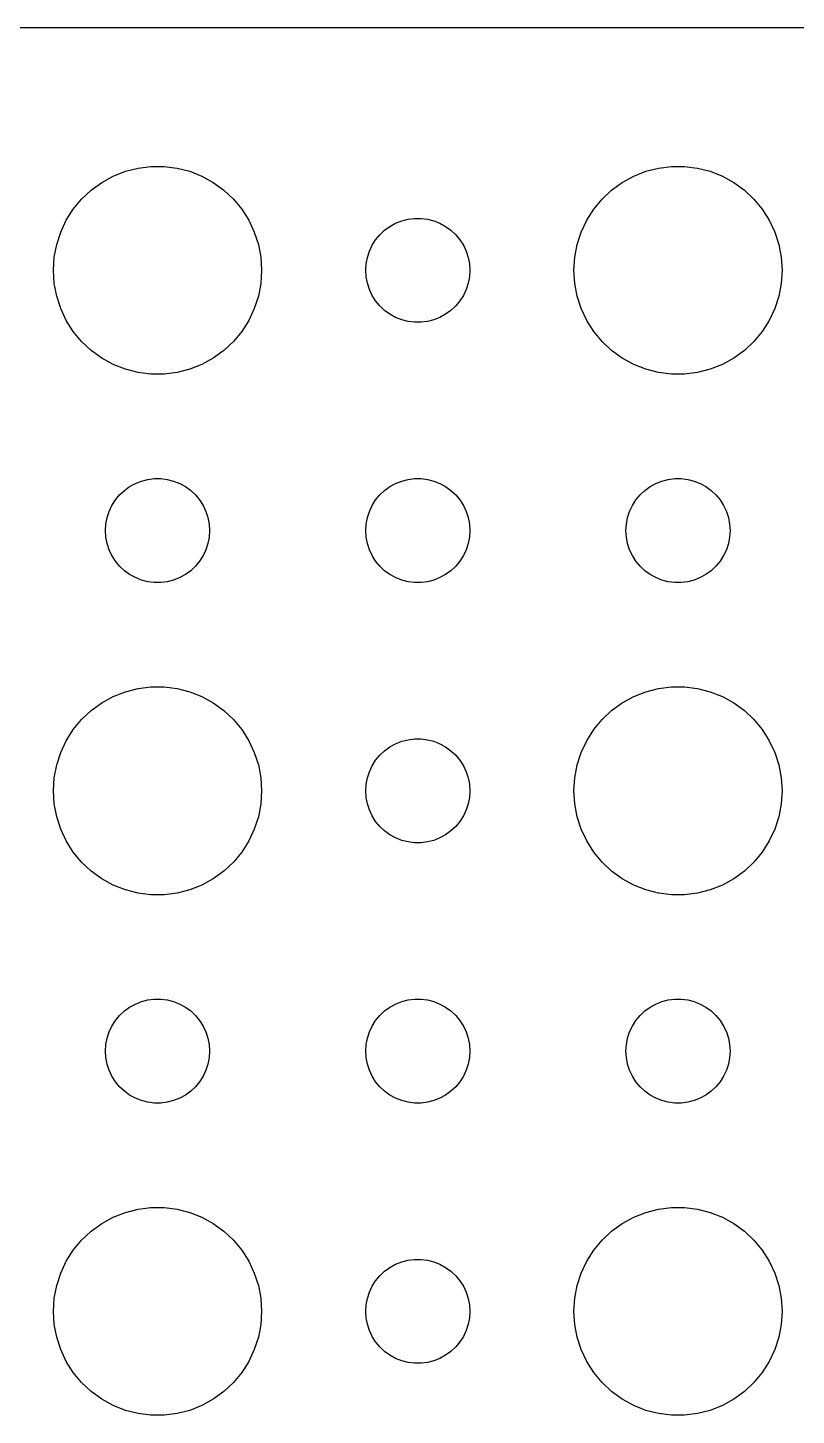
# Model space of a CAD drawing. Header units: metres. Extents: x -37 to 37, y 383 to 793.
# Drawn here: x -3.74 to 18.41, y 669.01 to 708.99 of the extents above; entities that cross this region are included whole.
import ezdxf

# ---------------------------------------------------------------- set-up
doc = ezdxf.new("R2010")
doc.units = ezdxf.units.M

msp = doc.modelspace()

# ---------------------------------------------------------------- linework, layer by layer
for p, q in [((32.3139, 708.99), (-32.3139, 708.99)), ((-0.92705, 704.853), (-0.56213, 704.947)), ((-0.56213, 704.947), (-0.18837, 704.994)), ((-0.18837, 704.994), (0.18837, 704.994)), ((0.18837, 704.994), (0.56213, 704.947)), ((0.56213, 704.947), (0.92705, 704.853)), ((14.0729, 704.853), (14.4379, 704.947)), ((14.4379, 704.947), (14.8116, 704.994)), ((14.8116, 704.994), (15.1884, 704.994)), ((15.1884, 704.994), (15.5621, 704.947)), ((15.5621, 704.947), (15.927, 704.853)), ((-1.91226, 704.312), (-1.60747, 704.533)), ((-1.60747, 704.533), (-1.27733, 704.714)), ((-1.27733, 704.714), (-0.92705, 704.853)), ((0.92705, 704.853), (1.27733, 704.714)), ((1.27733, 704.714), (1.60747, 704.533)), ((1.60747, 704.533), (1.91226, 704.312)), ((13.0877, 704.312), (13.3925, 704.533)), ((13.3925, 704.533), (13.7227, 704.714)), ((13.7227, 704.714), (14.0729, 704.853)), ((15.927, 704.853), (16.2773, 704.714)), ((16.2773, 704.714), (16.6075, 704.533)), ((16.6075, 704.533), (16.9123, 704.312)), ((-2.1869, 704.054), (-1.91226, 704.312)), ((1.91226, 704.312), (2.1869, 704.054)), ((12.8131, 704.054), (13.0877, 704.312)), ((16.9123, 704.312), (17.1869, 704.054)), ((-2.62891, 703.445), (-2.42705, 703.763)), ((-2.42705, 703.763), (-2.1869, 704.054)), ((2.1869, 704.054), (2.42705, 703.763)), ((2.42705, 703.763), (2.62891, 703.445)), ((12.3711, 703.445), (12.5729, 703.763)), ((12.5729, 703.763), (12.8131, 704.054)), ((17.1869, 704.054), (17.427, 703.763)), ((17.427, 703.763), (17.6289, 703.445)), ((-2.78932, 703.104), (-2.62891, 703.445)), ((2.62891, 703.445), (2.78932, 703.104)), ((6.69626, 703.266), (6.86133, 703.357)), ((6.86133, 703.357), (7.03647, 703.427)), ((7.03647, 703.427), (7.21892, 703.473)), ((7.21892, 703.473), (7.40581, 703.497)), ((7.40581, 703.497), (7.59418, 703.497)), ((7.59418, 703.497), (7.78107, 703.473)), ((7.78107, 703.473), (7.96352, 703.427)), ((7.96352, 703.427), (8.13866, 703.357)), ((8.13866, 703.357), (8.30373, 703.266)), ((12.2107, 703.104), (12.3711, 703.445)), ((17.6289, 703.445), (17.7893, 703.104)), ((-2.90575, 702.746), (-2.78932, 703.104)), ((2.78932, 703.104), (2.90575, 702.746)), ((6.28647, 702.882), (6.40654, 703.027)), ((6.40654, 703.027), (6.54385, 703.156)), ((6.54385, 703.156), (6.69626, 703.266)), ((8.30373, 703.266), (8.45613, 703.156)), ((8.45613, 703.156), (8.59344, 703.027)), ((8.59344, 703.027), (8.71352, 702.882)), ((12.0942, 702.746), (12.2107, 703.104)), ((17.7893, 703.104), (17.9057, 702.746)), ((-2.97633, 702.376), (-2.90575, 702.746)), ((2.90575, 702.746), (2.97633, 702.376)), ((6.04712, 702.373), (6.10533, 702.552)), ((6.10533, 702.552), (6.18553, 702.723)), ((6.18553, 702.723), (6.28647, 702.882)), ((8.71352, 702.882), (8.81445, 702.723)), ((8.81445, 702.723), (8.89465, 702.552)), ((8.89465, 702.552), (8.95287, 702.373)), ((12.0237, 702.376), (12.0942, 702.746)), ((17.9057, 702.746), (17.9763, 702.376)), ((-3, 702), (-2.97633, 702.376)), ((2.97633, 702.376), (3, 702)), ((6, 702), (6.01183, 702.188)), ((6.01183, 702.188), (6.04712, 702.373)), ((8.95287, 702.373), (8.98816, 702.188)), ((8.98816, 702.188), (9, 702)), ((12, 702), (12.0237, 702.376)), ((17.9763, 702.376), (18, 702)), ((-2.97633, 701.624), (-3, 702)), ((3, 702), (2.97633, 701.624)), ((6.01183, 701.812), (6, 702)), ((6.04712, 701.627), (6.01183, 701.812)), ((8.98816, 701.812), (8.95287, 701.627)), ((9, 702), (8.98816, 701.812)), ((12.0237, 701.624), (12, 702)), ((18, 702), (17.9763, 701.624)), ((-2.90575, 701.254), (-2.97633, 701.624)), ((2.97633, 701.624), (2.90575, 701.254)), ((6.10533, 701.448), (6.04712, 701.627)), ((6.18553, 701.277), (6.10533, 701.448)), ((8.89465, 701.448), (8.81445, 701.277)), ((8.95287, 701.627), (8.89465, 701.448)), ((12.0942, 701.254), (12.0237, 701.624)), ((17.9763, 701.624), (17.9057, 701.254)), ((-2.78932, 700.896), (-2.90575, 701.254)), ((2.90575, 701.254), (2.78932, 700.896)), ((6.28647, 701.118), (6.18553, 701.277)), ((6.40654, 700.973), (6.28647, 701.118)), ((6.54385, 700.844), (6.40654, 700.973)), ((8.59344, 700.973), (8.45613, 700.844)), ((8.71352, 701.118), (8.59344, 700.973)), ((8.81445, 701.277), (8.71352, 701.118)), ((12.2107, 700.896), (12.0942, 701.254)), ((17.9057, 701.254), (17.7893, 700.896)), ((-2.62891, 700.555), (-2.78932, 700.896)), ((-2.42705, 700.237), (-2.62891, 700.555)), ((2.62891, 700.555), (2.42705, 700.237)), ((2.78932, 700.896), (2.62891, 700.555)), ((6.69626, 700.734), (6.54385, 700.844)), ((6.86133, 700.643), (6.69626, 700.734)), ((7.03647, 700.573), (6.86133, 700.643)), ((7.21892, 700.527), (7.03647, 700.573)), ((7.40581, 700.503), (7.21892, 700.527)), ((7.78107, 700.527), (7.59418, 700.503)), ((7.96352, 700.573), (7.78107, 700.527)), ((8.13866, 700.643), (7.96352, 700.573)), ((8.30373, 700.734), (8.13866, 700.643)), ((8.45613, 700.844), (8.30373, 700.734)), ((12.3711, 700.555), (12.2107, 700.896)), ((12.5729, 700.237), (12.3711, 700.555)), ((17.6289, 700.555), (17.427, 700.237)), ((17.7893, 700.896), (17.6289, 700.555)), ((-2.1869, 699.946), (-2.42705, 700.237)), ((2.42705, 700.237), (2.1869, 699.946)), ((7.59418, 700.503), (7.40581, 700.503)), ((12.8131, 699.946), (12.5729, 700.237)), ((17.427, 700.237), (17.1869, 699.946)), ((-1.91226, 699.688), (-2.1869, 699.946)), ((2.1869, 699.946), (1.91226, 699.688)), ((13.0877, 699.688), (12.8131, 699.946)), ((17.1869, 699.946), (16.9123, 699.688)), ((-1.60747, 699.467), (-1.91226, 699.688)), ((-1.27733, 699.286), (-1.60747, 699.467)), ((1.60747, 699.467), (1.27733, 699.286)), ((1.91226, 699.688), (1.60747, 699.467)), ((13.3925, 699.467), (13.0877, 699.688)), ((13.7227, 699.286), (13.3925, 699.467)), ((16.6075, 699.467), (16.2773, 699.286)), ((16.9123, 699.688), (16.6075, 699.467)), ((-0.92705, 699.147), (-1.27733, 699.286)), ((-0.56213, 699.053), (-0.92705, 699.147)), ((-0.18837, 699.006), (-0.56213, 699.053)), ((0.18837, 699.006), (-0.18837, 699.006)), ((0.56213, 699.053), (0.18837, 699.006)), ((0.92705, 699.147), (0.56213, 699.053)), ((1.27733, 699.286), (0.92705, 699.147)), ((14.0729, 699.147), (13.7227, 699.286)), ((14.4379, 699.053), (14.0729, 699.147)), ((14.8116, 699.006), (14.4379, 699.053)), ((15.1884, 699.006), (14.8116, 699.006)), ((15.5621, 699.053), (15.1884, 699.006)), ((15.927, 699.147), (15.5621, 699.053)), ((16.2773, 699.286), (15.927, 699.147)), ((-0.95613, 695.656), (-0.80373, 695.766)), ((-0.80373, 695.766), (-0.63866, 695.857)), ((-0.63866, 695.857), (-0.46352, 695.927)), ((-0.46352, 695.927), (-0.28107, 695.973)), ((-0.28107, 695.973), (-0.09418, 695.997)), ((-0.09418, 695.997), (0.09418, 695.997)), ((0.09418, 695.997), (0.28107, 695.973)), ((0.28107, 695.973), (0.46352, 695.927)), ((0.46352, 695.927), (0.63866, 695.857)), ((0.63866, 695.857), (0.80373, 695.766)), ((0.80373, 695.766), (0.95613, 695.656)), ((6.54385, 695.656), (6.69626, 695.766)), ((6.69626, 695.766), (6.86133, 695.857)), ((6.86133, 695.857), (7.03647, 695.927)), ((7.03647, 695.927), (7.21892, 695.973)), ((7.21892, 695.973), (7.40581, 695.997)), ((7.40581, 695.997), (7.59418, 695.997)), ((7.59418, 695.997), (7.78107, 695.973)), ((7.78107, 695.973), (7.96352, 695.927)), ((7.96352, 695.927), (8.13866, 695.857)), ((8.13866, 695.857), (8.30373, 695.766)), ((8.30373, 695.766), (8.45613, 695.656)), ((14.0439, 695.656), (14.1963, 695.766)), ((14.1963, 695.766), (14.3613, 695.857)), ((14.3613, 695.857), (14.5365, 695.927)), ((14.5365, 695.927), (14.7189, 695.973)), ((14.7189, 695.973), (14.9058, 695.997)), ((14.9058, 695.997), (15.0942, 695.997)), ((15.0942, 695.997), (15.2811, 695.973)), ((15.2811, 695.973), (15.4635, 695.927)), ((15.4635, 695.927), (15.6387, 695.857)), ((15.6387, 695.857), (15.8037, 695.766)), ((15.8037, 695.766), (15.9561, 695.656)), ((-1.31445, 695.223), (-1.21352, 695.382)), ((-1.21352, 695.382), (-1.09344, 695.527)), ((-1.09344, 695.527), (-0.95613, 695.656)), ((0.95613, 695.656), (1.09344, 695.527)), ((1.09344, 695.527), (1.21352, 695.382)), ((1.21352, 695.382), (1.31445, 695.223)), ((6.18553, 695.223), (6.28647, 695.382)), ((6.28647, 695.382), (6.40654, 695.527)), ((6.40654, 695.527), (6.54385, 695.656)), ((8.45613, 695.656), (8.59344, 695.527)), ((8.59344, 695.527), (8.71352, 695.382)), ((8.71352, 695.382), (8.81445, 695.223)), ((13.6855, 695.223), (13.7865, 695.382)), ((13.7865, 695.382), (13.9065, 695.527)), ((13.9065, 695.527), (14.0439, 695.656)), ((15.9561, 695.656), (16.0934, 695.527)), ((16.0934, 695.527), (16.2135, 695.382)), ((16.2135, 695.382), (16.3145, 695.223)), ((-1.45287, 694.873), (-1.39465, 695.052)), ((-1.39465, 695.052), (-1.31445, 695.223)), ((1.31445, 695.223), (1.39465, 695.052)), ((1.39465, 695.052), (1.45287, 694.873)), ((6.04712, 694.873), (6.10533, 695.052)), ((6.10533, 695.052), (6.18553, 695.223)), ((8.81445, 695.223), (8.89465, 695.052)), ((8.89465, 695.052), (8.95287, 694.873)), ((13.5471, 694.873), (13.6053, 695.052)), ((13.6053, 695.052), (13.6855, 695.223)), ((16.3145, 695.223), (16.3947, 695.052)), ((16.3947, 695.052), (16.4529, 694.873)), ((-1.5, 694.5), (-1.48816, 694.688)), ((-1.48816, 694.688), (-1.45287, 694.873)), ((1.45287, 694.873), (1.48816, 694.688)), ((1.48816, 694.688), (1.5, 694.5)), ((6, 694.5), (6.01183, 694.688)), ((6.01183, 694.688), (6.04712, 694.873)), ((8.95287, 694.873), (8.98816, 694.688)), ((8.98816, 694.688), (9, 694.5)), ((13.5, 694.5), (13.5118, 694.688)), ((13.5118, 694.688), (13.5471, 694.873)), ((16.4529, 694.873), (16.4882, 694.688)), ((16.4882, 694.688), (16.5, 694.5)), ((-1.48816, 694.312), (-1.5, 694.5)), ((-1.45287, 694.127), (-1.48816, 694.312)), ((-1.39465, 693.948), (-1.45287, 694.127)), ((1.45287, 694.127), (1.39465, 693.948)), ((1.48816, 694.312), (1.45287, 694.127)), ((1.5, 694.5), (1.48816, 694.312)), ((6.01183, 694.312), (6, 694.5)), ((6.04712, 694.127), (6.01183, 694.312)), ((6.10533, 693.948), (6.04712, 694.127)), ((8.95287, 694.127), (8.89465, 693.948)), ((8.98816, 694.312), (8.95287, 694.127)), ((9, 694.5), (8.98816, 694.312)), ((13.5118, 694.312), (13.5, 694.5)), ((13.5471, 694.127), (13.5118, 694.312)), ((13.6053, 693.948), (13.5471, 694.127)), ((16.4529, 694.127), (16.3947, 693.948)), ((16.4882, 694.312), (16.4529, 694.127)), ((16.5, 694.5), (16.4882, 694.312)), ((-1.31445, 693.777), (-1.39465, 693.948)), ((-1.21352, 693.618), (-1.31445, 693.777)), ((1.31445, 693.777), (1.21352, 693.618)), ((1.39465, 693.948), (1.31445, 693.777)), ((6.18553, 693.777), (6.10533, 693.948)), ((6.28647, 693.618), (6.18553, 693.777)), ((8.81445, 693.777), (8.71352, 693.618)), ((8.89465, 693.948), (8.81445, 693.777)), ((13.6855, 693.777), (13.6053, 693.948)), ((13.7865, 693.618), (13.6855, 693.777)), ((16.3145, 693.777), (16.2135, 693.618)), ((16.3947, 693.948), (16.3145, 693.777)), ((-1.09344, 693.473), (-1.21352, 693.618)), ((-0.95613, 693.344), (-1.09344, 693.473)), ((-0.80373, 693.234), (-0.95613, 693.344)), ((0.95613, 693.344), (0.80373, 693.234)), ((1.09344, 693.473), (0.95613, 693.344)), ((1.21352, 693.618), (1.09344, 693.473)), ((6.40654, 693.473), (6.28647, 693.618)), ((6.54385, 693.344), (6.40654, 693.473)), ((6.69626, 693.234), (6.54385, 693.344)), ((8.45613, 693.344), (8.30373, 693.234)), ((8.59344, 693.473), (8.45613, 693.344)), ((8.71352, 693.618), (8.59344, 693.473)), ((13.9065, 693.473), (13.7865, 693.618)), ((14.0439, 693.344), (13.9065, 693.473)), ((14.1963, 693.234), (14.0439, 693.344)), ((15.9561, 693.344), (15.8037, 693.234)), ((16.0934, 693.473), (15.9561, 693.344)), ((16.2135, 693.618), (16.0934, 693.473)), ((-0.63866, 693.143), (-0.80373, 693.234)), ((-0.46352, 693.073), (-0.63866, 693.143)), ((-0.28107, 693.027), (-0.46352, 693.073)), ((-0.09418, 693.003), (-0.28107, 693.027)), ((0.09418, 693.003), (-0.09418, 693.003)), ((0.28107, 693.027), (0.09418, 693.003)), ((0.46352, 693.073), (0.28107, 693.027)), ((0.63866, 693.143), (0.46352, 693.073)), ((0.80373, 693.234), (0.63866, 693.143)), ((6.86133, 693.143), (6.69626, 693.234)), ((7.03647, 693.073), (6.86133, 693.143)), ((7.21892, 693.027), (7.03647, 693.073)), ((7.40581, 693.003), (7.21892, 693.027)), ((7.59418, 693.003), (7.40581, 693.003)), ((7.78107, 693.027), (7.59418, 693.003)), ((7.96352, 693.073), (7.78107, 693.027)), ((8.13866, 693.143), (7.96352, 693.073)), ((8.30373, 693.234), (8.13866, 693.143)), ((14.3613, 693.143), (14.1963, 693.234)), ((14.5365, 693.073), (14.3613, 693.143)), ((14.7189, 693.027), (14.5365, 693.073)), ((14.9058, 693.003), (14.7189, 693.027)), ((15.0942, 693.003), (14.9058, 693.003)), ((15.2811, 693.027), (15.0942, 693.003)), ((15.4635, 693.073), (15.2811, 693.027)), ((15.6387, 693.143), (15.4635, 693.073)), ((15.8037, 693.234), (15.6387, 693.143)), ((-1.27733, 689.714), (-0.92705, 689.853)), ((-0.92705, 689.853), (-0.56213, 689.947)), ((-0.56213, 689.947), (-0.18837, 689.994)), ((-0.18837, 689.994), (0.18837, 689.994)), ((0.18837, 689.994), (0.56213, 689.947)), ((0.56213, 689.947), (0.92705, 689.853)), ((0.92705, 689.853), (1.27733, 689.714)), ((13.7227, 689.714), (14.0729, 689.853)), ((14.0729, 689.853), (14.4379, 689.947)), ((14.4379, 689.947), (14.8116, 689.994)), ((14.8116, 689.994), (15.1884, 689.994)), ((15.1884, 689.994), (15.5621, 689.947)), ((15.5621, 689.947), (15.927, 689.853)), ((15.927, 689.853), (16.2773, 689.714)), ((-1.91226, 689.312), (-1.60747, 689.533)), ((-1.60747, 689.533), (-1.27733, 689.714)), ((1.27733, 689.714), (1.60747, 689.533)), ((1.60747, 689.533), (1.91226, 689.312)), ((13.0877, 689.312), (13.3925, 689.533)), ((13.3925, 689.533), (13.7227, 689.714)), ((16.2773, 689.714), (16.6075, 689.533)), ((16.6075, 689.533), (16.9123, 689.312)), ((-2.42705, 688.763), (-2.1869, 689.054)), ((-2.1869, 689.054), (-1.91226, 689.312)), ((1.91226, 689.312), (2.1869, 689.054)), ((2.1869, 689.054), (2.42705, 688.763)), ((12.5729, 688.763), (12.8131, 689.054)), ((12.8131, 689.054), (13.0877, 689.312)), ((16.9123, 689.312), (17.1869, 689.054)), ((17.1869, 689.054), (17.427, 688.763)), ((-2.62891, 688.445), (-2.42705, 688.763)), ((2.42705, 688.763), (2.62891, 688.445)), ((12.3711, 688.445), (12.5729, 688.763)), ((17.427, 688.763), (17.6289, 688.445)), ((-2.78932, 688.104), (-2.62891, 688.445)), ((2.62891, 688.445), (2.78932, 688.104)), ((6.40654, 688.027), (6.54385, 688.156)), ((6.54385, 688.156), (6.69626, 688.266)), ((6.69626, 688.266), (6.86133, 688.357)), ((6.86133, 688.357), (7.03647, 688.427)), ((7.03647, 688.427), (7.21892, 688.473)), ((7.21892, 688.473), (7.40581, 688.497)), ((7.40581, 688.497), (7.59418, 688.497)), ((7.59418, 688.497), (7.78107, 688.473)), ((7.78107, 688.473), (7.96352, 688.427)), ((7.96352, 688.427), (8.13866, 688.357)), ((8.13866, 688.357), (8.30373, 688.266)), ((8.30373, 688.266), (8.45613, 688.156)), ((8.45613, 688.156), (8.59344, 688.027)), ((12.2107, 688.104), (12.3711, 688.445)), ((17.6289, 688.445), (17.7893, 688.104)), ((-2.97633, 687.376), (-2.90575, 687.746)), ((-2.90575, 687.746), (-2.78932, 688.104)), ((2.78932, 688.104), (2.90575, 687.746)), ((2.90575, 687.746), (2.97633, 687.376)), ((6.18553, 687.723), (6.28647, 687.882)), ((6.28647, 687.882), (6.40654, 688.027)), ((8.59344, 688.027), (8.71352, 687.882)), ((8.71352, 687.882), (8.81445, 687.723)), ((12.0237, 687.376), (12.0942, 687.746)), ((12.0942, 687.746), (12.2107, 688.104)), ((17.7893, 688.104), (17.9057, 687.746)), ((17.9057, 687.746), (17.9763, 687.376)), ((-3, 687), (-2.97633, 687.376)), ((2.97633, 687.376), (3, 687)), ((6.01183, 687.188), (6.04712, 687.373)), ((6.04712, 687.373), (6.10533, 687.552)), ((6.10533, 687.552), (6.18553, 687.723)), ((8.81445, 687.723), (8.89465, 687.552)), ((8.89465, 687.552), (8.95287, 687.373)), ((8.95287, 687.373), (8.98816, 687.188)), ((12, 687), (12.0237, 687.376)), ((17.9763, 687.376), (18, 687)), ((-2.97633, 686.624), (-3, 687)), ((3, 687), (2.97633, 686.624)), ((6, 687), (6.01183, 687.188)), ((6.01183, 686.812), (6, 687)), ((8.98816, 687.188), (9, 687)), ((9, 687), (8.98816, 686.812)), ((12.0237, 686.624), (12, 687)), ((18, 687), (17.9763, 686.624)), ((-2.90575, 686.254), (-2.97633, 686.624)), ((2.97633, 686.624), (2.90575, 686.254)), ((6.04712, 686.627), (6.01183, 686.812)), ((6.10533, 686.448), (6.04712, 686.627)), ((8.95287, 686.627), (8.89465, 686.448)), ((8.98816, 686.812), (8.95287, 686.627)), ((12.0942, 686.254), (12.0237, 686.624)), ((17.9763, 686.624), (17.9057, 686.254)), ((-2.78932, 685.896), (-2.90575, 686.254)), ((2.90575, 686.254), (2.78932, 685.896)), ((6.18553, 686.277), (6.10533, 686.448)), ((6.28647, 686.118), (6.18553, 686.277)), ((8.81445, 686.277), (8.71352, 686.118)), ((8.89465, 686.448), (8.81445, 686.277)), ((12.2107, 685.896), (12.0942, 686.254)), ((17.9057, 686.254), (17.7893, 685.896)), ((-2.62891, 685.555), (-2.78932, 685.896)), ((2.78932, 685.896), (2.62891, 685.555)), ((6.40654, 685.973), (6.28647, 686.118)), ((6.54385, 685.844), (6.40654, 685.973)), ((6.69626, 685.734), (6.54385, 685.844)), ((6.86133, 685.643), (6.69626, 685.734)), ((8.30373, 685.734), (8.13866, 685.643)), ((8.45613, 685.844), (8.30373, 685.734)), ((8.59344, 685.973), (8.45613, 685.844)), ((8.71352, 686.118), (8.59344, 685.973)), ((12.3711, 685.555), (12.2107, 685.896)), ((17.7893, 685.896), (17.6289, 685.555)), ((-2.42705, 685.237), (-2.62891, 685.555)), ((2.62891, 685.555), (2.42705, 685.237)), ((7.03647, 685.573), (6.86133, 685.643)), ((7.21892, 685.527), (7.03647, 685.573)), ((7.40581, 685.503), (7.21892, 685.527)), ((7.59418, 685.503), (7.40581, 685.503)), ((7.78107, 685.527), (7.59418, 685.503)), ((7.96352, 685.573), (7.78107, 685.527)), ((8.13866, 685.643), (7.96352, 685.573)), ((12.5729, 685.237), (12.3711, 685.555)), ((17.6289, 685.555), (17.427, 685.237)), ((-2.1869, 684.946), (-2.42705, 685.237)), ((-1.91226, 684.688), (-2.1869, 684.946)), ((2.1869, 684.946), (1.91226, 684.688)), ((2.42705, 685.237), (2.1869, 684.946)), ((12.8131, 684.946), (12.5729, 685.237)), ((13.0877, 684.688), (12.8131, 684.946)), ((17.1869, 684.946), (16.9123, 684.688)), ((17.427, 685.237), (17.1869, 684.946)), ((-1.60747, 684.467), (-1.91226, 684.688)), ((1.91226, 684.688), (1.60747, 684.467)), ((13.3925, 684.467), (13.0877, 684.688)), ((16.9123, 684.688), (16.6075, 684.467)), ((-1.27733, 684.286), (-1.60747, 684.467)), ((-0.92705, 684.147), (-1.27733, 684.286)), ((-0.56213, 684.053), (-0.92705, 684.147)), ((0.92705, 684.147), (0.56213, 684.053)), ((1.27733, 684.286), (0.92705, 684.147)), ((1.60747, 684.467), (1.27733, 684.286)), ((13.7227, 684.286), (13.3925, 684.467)), ((14.0729, 684.147), (13.7227, 684.286)), ((14.4379, 684.053), (14.0729, 684.147)), ((15.927, 684.147), (15.5621, 684.053)), ((16.2773, 684.286), (15.927, 684.147)), ((16.6075, 684.467), (16.2773, 684.286)), ((-0.18837, 684.006), (-0.56213, 684.053)), ((0.18837, 684.006), (-0.18837, 684.006)), ((0.56213, 684.053), (0.18837, 684.006)), ((14.8116, 684.006), (14.4379, 684.053)), ((15.1884, 684.006), (14.8116, 684.006)), ((15.5621, 684.053), (15.1884, 684.006)), ((-0.46352, 680.927), (-0.28107, 680.973)), ((-0.28107, 680.973), (-0.09418, 680.997)), ((-0.09418, 680.997), (0.09418, 680.997)), ((0.09418, 680.997), (0.28107, 680.973)), ((0.28107, 680.973), (0.46352, 680.927)), ((7.03647, 680.927), (7.21892, 680.973)), ((7.21892, 680.973), (7.40581, 680.997)), ((7.40581, 680.997), (7.59418, 680.997)), ((7.59418, 680.997), (7.78107, 680.973)), ((7.78107, 680.973), (7.96352, 680.927)), ((14.5365, 680.927), (14.7189, 680.973)), ((14.7189, 680.973), (14.9058, 680.997)), ((14.9058, 680.997), (15.0942, 680.997)), ((15.0942, 680.997), (15.2811, 680.973)), ((15.2811, 680.973), (15.4635, 680.927)), ((-1.09344, 680.527), (-0.95613, 680.656)), ((-0.95613, 680.656), (-0.80373, 680.766)), ((-0.80373, 680.766), (-0.63866, 680.857)), ((-0.63866, 680.857), (-0.46352, 680.927)), ((0.46352, 680.927), (0.63866, 680.857)), ((0.63866, 680.857), (0.80373, 680.766)), ((0.80373, 680.766), (0.95613, 680.656)), ((0.95613, 680.656), (1.09344, 680.527)), ((6.40654, 680.527), (6.54385, 680.656)), ((6.54385, 680.656), (6.69626, 680.766)), ((6.69626, 680.766), (6.86133, 680.857)), ((6.86133, 680.857), (7.03647, 680.927)), ((7.96352, 680.927), (8.13866, 680.857)), ((8.13866, 680.857), (8.30373, 680.766)), ((8.30373, 680.766), (8.45613, 680.656)), ((8.45613, 680.656), (8.59344, 680.527)), ((13.9065, 680.527), (14.0439, 680.656)), ((14.0439, 680.656), (14.1963, 680.766)), ((14.1963, 680.766), (14.3613, 680.857)), ((14.3613, 680.857), (14.5365, 680.927)), ((15.4635, 680.927), (15.6387, 680.857)), ((15.6387, 680.857), (15.8037, 680.766)), ((15.8037, 680.766), (15.9561, 680.656)), ((15.9561, 680.656), (16.0934, 680.527)), ((-1.39465, 680.052), (-1.31445, 680.223)), ((-1.31445, 680.223), (-1.21352, 680.382)), ((-1.21352, 680.382), (-1.09344, 680.527)), ((1.09344, 680.527), (1.21352, 680.382)), ((1.21352, 680.382), (1.31445, 680.223)), ((1.31445, 680.223), (1.39465, 680.052)), ((6.10533, 680.052), (6.18553, 680.223)), ((6.18553, 680.223), (6.28647, 680.382)), ((6.28647, 680.382), (6.40654, 680.527)), ((8.59344, 680.527), (8.71352, 680.382)), ((8.71352, 680.382), (8.81445, 680.223)), ((8.81445, 680.223), (8.89465, 680.052)), ((13.6053, 680.052), (13.6855, 680.223)), ((13.6855, 680.223), (13.7865, 680.382)), ((13.7865, 680.382), (13.9065, 680.527)), ((16.0934, 680.527), (16.2135, 680.382)), ((16.2135, 680.382), (16.3145, 680.223)), ((16.3145, 680.223), (16.3947, 680.052)), ((-1.48816, 679.688), (-1.45287, 679.873)), ((-1.45287, 679.873), (-1.39465, 680.052)), ((1.39465, 680.052), (1.45287, 679.873)), ((1.45287, 679.873), (1.48816, 679.688)), ((6.01183, 679.688), (6.04712, 679.873)), ((6.04712, 679.873), (6.10533, 680.052)), ((8.89465, 680.052), (8.95287, 679.873)), ((8.95287, 679.873), (8.98816, 679.688)), ((13.5118, 679.688), (13.5471, 679.873)), ((13.5471, 679.873), (13.6053, 680.052)), ((16.3947, 680.052), (16.4529, 679.873)), ((16.4529, 679.873), (16.4882, 679.688)), ((-1.5, 679.5), (-1.48816, 679.688)), ((-1.48816, 679.312), (-1.5, 679.5)), ((1.48816, 679.688), (1.5, 679.5)), ((1.5, 679.5), (1.48816, 679.312)), ((6, 679.5), (6.01183, 679.688)), ((6.01183, 679.312), (6, 679.5)), ((8.98816, 679.688), (9, 679.5)), ((9, 679.5), (8.98816, 679.312)), ((13.5, 679.5), (13.5118, 679.688)), ((13.5118, 679.312), (13.5, 679.5)), ((16.4882, 679.688), (16.5, 679.5)), ((16.5, 679.5), (16.4882, 679.312)), ((-1.45287, 679.127), (-1.48816, 679.312)), ((-1.39465, 678.948), (-1.45287, 679.127)), ((-1.31445, 678.777), (-1.39465, 678.948)), ((1.39465, 678.948), (1.31445, 678.777)), ((1.45287, 679.127), (1.39465, 678.948)), ((1.48816, 679.312), (1.45287, 679.127)), ((6.04712, 679.127), (6.01183, 679.312)), ((6.10533, 678.948), (6.04712, 679.127)), ((6.18553, 678.777), (6.10533, 678.948)), ((8.89465, 678.948), (8.81445, 678.777)), ((8.95287, 679.127), (8.89465, 678.948)), ((8.98816, 679.312), (8.95287, 679.127)), ((13.5471, 679.127), (13.5118, 679.312)), ((13.6053, 678.948), (13.5471, 679.127)), ((13.6855, 678.777), (13.6053, 678.948)), ((16.3947, 678.948), (16.3145, 678.777)), ((16.4529, 679.127), (16.3947, 678.948)), ((16.4882, 679.312), (16.4529, 679.127)), ((-1.21352, 678.618), (-1.31445, 678.777)), ((-1.09344, 678.473), (-1.21352, 678.618)), ((1.21352, 678.618), (1.09344, 678.473)), ((1.31445, 678.777), (1.21352, 678.618)), ((6.28647, 678.618), (6.18553, 678.777)), ((6.40654, 678.473), (6.28647, 678.618)), ((8.71352, 678.618), (8.59344, 678.473)), ((8.81445, 678.777), (8.71352, 678.618)), ((13.7865, 678.618), (13.6855, 678.777)), ((13.9065, 678.473), (13.7865, 678.618)), ((16.2135, 678.618), (16.0934, 678.473)), ((16.3145, 678.777), (16.2135, 678.618)), ((-0.95613, 678.344), (-1.09344, 678.473)), ((-0.80373, 678.234), (-0.95613, 678.344)), ((-0.63866, 678.143), (-0.80373, 678.234)), ((-0.46352, 678.073), (-0.63866, 678.143)), ((0.63866, 678.143), (0.46352, 678.073)), ((0.80373, 678.234), (0.63866, 678.143)), ((0.95613, 678.344), (0.80373, 678.234)), ((1.09344, 678.473), (0.95613, 678.344)), ((6.54385, 678.344), (6.40654, 678.473)), ((6.69626, 678.234), (6.54385, 678.344)), ((6.86133, 678.143), (6.69626, 678.234)), ((7.03647, 678.073), (6.86133, 678.143)), ((8.13866, 678.143), (7.96352, 678.073)), ((8.30373, 678.234), (8.13866, 678.143)), ((8.45613, 678.344), (8.30373, 678.234)), ((8.59344, 678.473), (8.45613, 678.344)), ((14.0439, 678.344), (13.9065, 678.473)), ((14.1963, 678.234), (14.0439, 678.344)), ((14.3613, 678.143), (14.1963, 678.234)), ((14.5365, 678.073), (14.3613, 678.143)), ((15.6387, 678.143), (15.4635, 678.073)), ((15.8037, 678.234), (15.6387, 678.143)), ((15.9561, 678.344), (15.8037, 678.234)), ((16.0934, 678.473), (15.9561, 678.344)), ((-0.28107, 678.027), (-0.46352, 678.073)), ((-0.09418, 678.003), (-0.28107, 678.027)), ((0.09418, 678.003), (-0.09418, 678.003)), ((0.28107, 678.027), (0.09418, 678.003)), ((0.46352, 678.073), (0.28107, 678.027)), ((7.21892, 678.027), (7.03647, 678.073)), ((7.40581, 678.003), (7.21892, 678.027)), ((7.59418, 678.003), (7.40581, 678.003)), ((7.78107, 678.027), (7.59418, 678.003)), ((7.96352, 678.073), (7.78107, 678.027)), ((14.7189, 678.027), (14.5365, 678.073)), ((14.9058, 678.003), (14.7189, 678.027)), ((15.0942, 678.003), (14.9058, 678.003)), ((15.2811, 678.027), (15.0942, 678.003)), ((15.4635, 678.073), (15.2811, 678.027)), ((-0.92705, 674.853), (-0.56213, 674.947)), ((-0.56213, 674.947), (-0.18837, 674.994)), ((-0.18837, 674.994), (0.18837, 674.994)), ((0.18837, 674.994), (0.56213, 674.947)), ((0.56213, 674.947), (0.92705, 674.853)), ((14.0729, 674.853), (14.4379, 674.947)), ((14.4379, 674.947), (14.8116, 674.994)), ((14.8116, 674.994), (15.1884, 674.994)), ((15.1884, 674.994), (15.5621, 674.947)), ((15.5621, 674.947), (15.927, 674.853)), ((-1.91226, 674.312), (-1.60747, 674.533)), ((-1.60747, 674.533), (-1.27733, 674.714)), ((-1.27733, 674.714), (-0.92705, 674.853)), ((0.92705, 674.853), (1.27733, 674.714)), ((1.27733, 674.714), (1.60747, 674.533)), ((1.60747, 674.533), (1.91226, 674.312)), ((13.0877, 674.312), (13.3925, 674.533)), ((13.3925, 674.533), (13.7227, 674.714)), ((13.7227, 674.714), (14.0729, 674.853)), ((15.927, 674.853), (16.2773, 674.714)), ((16.2773, 674.714), (16.6075, 674.533)), ((16.6075, 674.533), (16.9123, 674.312)), ((-2.1869, 674.054), (-1.91226, 674.312)), ((1.91226, 674.312), (2.1869, 674.054)), ((12.8131, 674.054), (13.0877, 674.312)), ((16.9123, 674.312), (17.1869, 674.054)), ((-2.62891, 673.445), (-2.42705, 673.763)), ((-2.42705, 673.763), (-2.1869, 674.054)), ((2.1869, 674.054), (2.42705, 673.763)), ((2.42705, 673.763), (2.62891, 673.445)), ((12.3711, 673.445), (12.5729, 673.763)), ((12.5729, 673.763), (12.8131, 674.054)), ((17.1869, 674.054), (17.427, 673.763)), ((17.427, 673.763), (17.6289, 673.445)), ((-2.78932, 673.104), (-2.62891, 673.445)), ((2.62891, 673.445), (2.78932, 673.104)), ((6.69626, 673.266), (6.86133, 673.357)), ((6.86133, 673.357), (7.03647, 673.427)), ((7.03647, 673.427), (7.21892, 673.473)), ((7.21892, 673.473), (7.40581, 673.497)), ((7.40581, 673.497), (7.59418, 673.497)), ((7.59418, 673.497), (7.78107, 673.473)), ((7.78107, 673.473), (7.96352, 673.427)), ((7.96352, 673.427), (8.13866, 673.357)), ((8.13866, 673.357), (8.30373, 673.266)), ((12.2107, 673.104), (12.3711, 673.445)), ((17.6289, 673.445), (17.7893, 673.104)), ((-2.90575, 672.746), (-2.78932, 673.104)), ((2.78932, 673.104), (2.90575, 672.746)), ((6.28647, 672.882), (6.40654, 673.027)), ((6.40654, 673.027), (6.54385, 673.156)), ((6.54385, 673.156), (6.69626, 673.266)), ((8.30373, 673.266), (8.45613, 673.156)), ((8.45613, 673.156), (8.59344, 673.027)), ((8.59344, 673.027), (8.71352, 672.882)), ((12.0942, 672.746), (12.2107, 673.104)), ((17.7893, 673.104), (17.9057, 672.746)), ((-2.97633, 672.376), (-2.90575, 672.746)), ((2.90575, 672.746), (2.97633, 672.376)), ((6.04712, 672.373), (6.10533, 672.552)), ((6.10533, 672.552), (6.18553, 672.723)), ((6.18553, 672.723), (6.28647, 672.882)), ((8.71352, 672.882), (8.81445, 672.723)), ((8.81445, 672.723), (8.89465, 672.552)), ((8.89465, 672.552), (8.95287, 672.373)), ((12.0237, 672.376), (12.0942, 672.746)), ((17.9057, 672.746), (17.9763, 672.376)), ((-3, 672), (-2.97633, 672.376)), ((2.97633, 672.376), (3, 672)), ((6, 672), (6.01183, 672.188)), ((6.01183, 672.188), (6.04712, 672.373)), ((8.95287, 672.373), (8.98816, 672.188)), ((8.98816, 672.188), (9, 672)), ((12, 672), (12.0237, 672.376)), ((17.9763, 672.376), (18, 672)), ((-2.97633, 671.624), (-3, 672)), ((3, 672), (2.97633, 671.624)), ((6.01183, 671.812), (6, 672)), ((6.04712, 671.627), (6.01183, 671.812)), ((8.98816, 671.812), (8.95287, 671.627)), ((9, 672), (8.98816, 671.812)), ((12.0237, 671.624), (12, 672)), ((18, 672), (17.9763, 671.624)), ((-2.90575, 671.254), (-2.97633, 671.624)), ((2.97633, 671.624), (2.90575, 671.254)), ((6.10533, 671.448), (6.04712, 671.627)), ((6.18553, 671.277), (6.10533, 671.448)), ((8.89465, 671.448), (8.81445, 671.277)), ((8.95287, 671.627), (8.89465, 671.448)), ((12.0942, 671.254), (12.0237, 671.624)), ((17.9763, 671.624), (17.9057, 671.254)), ((-2.78932, 670.896), (-2.90575, 671.254)), ((2.90575, 671.254), (2.78932, 670.896)), ((6.28647, 671.118), (6.18553, 671.277)), ((6.40654, 670.973), (6.28647, 671.118)), ((6.54385, 670.844), (6.40654, 670.973)), ((8.59344, 670.973), (8.45613, 670.844)), ((8.71352, 671.118), (8.59344, 670.973)), ((8.81445, 671.277), (8.71352, 671.118)), ((12.2107, 670.896), (12.0942, 671.254)), ((17.9057, 671.254), (17.7893, 670.896)), ((-2.62891, 670.555), (-2.78932, 670.896)), ((-2.42705, 670.237), (-2.62891, 670.555)), ((2.62891, 670.555), (2.42705, 670.237)), ((2.78932, 670.896), (2.62891, 670.555)), ((6.69626, 670.734), (6.54385, 670.844)), ((6.86133, 670.643), (6.69626, 670.734)), ((7.03647, 670.573), (6.86133, 670.643)), ((7.21892, 670.527), (7.03647, 670.573)), ((7.96352, 670.573), (7.78107, 670.527)), ((8.13866, 670.643), (7.96352, 670.573)), ((8.30373, 670.734), (8.13866, 670.643)), ((8.45613, 670.844), (8.30373, 670.734)), ((12.3711, 670.555), (12.2107, 670.896)), ((12.5729, 670.237), (12.3711, 670.555)), ((17.6289, 670.555), (17.427, 670.237)), ((17.7893, 670.896), (17.6289, 670.555)), ((-2.1869, 669.946), (-2.42705, 670.237)), ((2.42705, 670.237), (2.1869, 669.946)), ((7.40581, 670.503), (7.21892, 670.527)), ((7.59418, 670.503), (7.40581, 670.503)), ((7.78107, 670.527), (7.59418, 670.503)), ((12.8131, 669.946), (12.5729, 670.237)), ((17.427, 670.237), (17.1869, 669.946)), ((-1.91226, 669.688), (-2.1869, 669.946)), ((2.1869, 669.946), (1.91226, 669.688)), ((13.0877, 669.688), (12.8131, 669.946)), ((17.1869, 669.946), (16.9123, 669.688)), ((-1.60747, 669.467), (-1.91226, 669.688)), ((-1.27733, 669.286), (-1.60747, 669.467)), ((1.60747, 669.467), (1.27733, 669.286)), ((1.91226, 669.688), (1.60747, 669.467)), ((13.3925, 669.467), (13.0877, 669.688)), ((13.7227, 669.286), (13.3925, 669.467)), ((16.6075, 669.467), (16.2773, 669.286)), ((16.9123, 669.688), (16.6075, 669.467)), ((-0.92705, 669.147), (-1.27733, 669.286)), ((-0.56213, 669.053), (-0.92705, 669.147)), ((-0.18837, 669.006), (-0.56213, 669.053)), ((0.18837, 669.006), (-0.18837, 669.006)), ((0.56213, 669.053), (0.18837, 669.006)), ((0.92705, 669.147), (0.56213, 669.053)), ((1.27733, 669.286), (0.92705, 669.147)), ((14.0729, 669.147), (13.7227, 669.286)), ((14.4379, 669.053), (14.0729, 669.147)), ((14.8116, 669.006), (14.4379, 669.053)), ((15.1884, 669.006), (14.8116, 669.006)), ((15.5621, 669.053), (15.1884, 669.006)), ((15.927, 669.147), (15.5621, 669.053)), ((16.2773, 669.286), (15.927, 669.147))]:
    msp.add_line(p, q)

doc.saveas('drawing.dxf')
